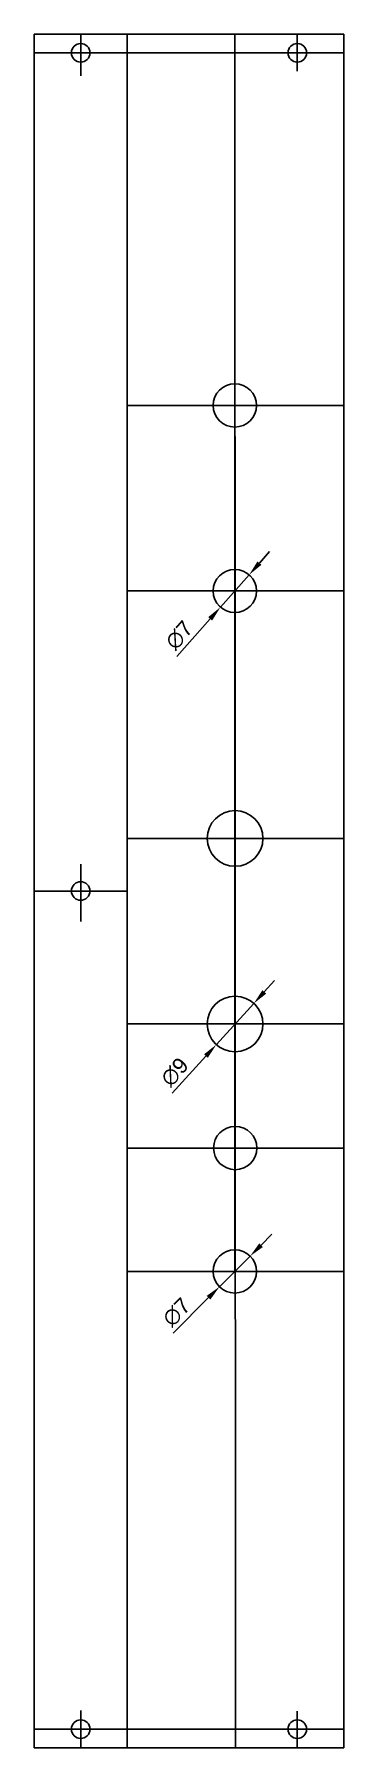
# Model space of a CAD drawing. Header units: millimetres. Extents: x 0 to 50, y 0 to 277.
import ezdxf

# ---------------------------------------------------------------- set-up
doc = ezdxf.new("R2010")
doc.units = ezdxf.units.MM
doc.styles.get("Standard").update_dxf_attribs({"font": 'arial.ttf'})
doc.dimstyles.new('ISO-25', dxfattribs={"dimtxt": 2.5, "dimasz": 2.5, "dimexe": 1.25, "dimexo": 0.625, "dimtad": 1, "dimtxsty": 'Standard', "dimcen": 2.5, "dimadec": 0, "dimazin": 0, "dimtfac": 1, "dimtmove": 0, "dimatfit": 3, "dimfxl": 1, "dimarcsym": 0})

# ---------------------------------------------------------------- blocks, each defined once
blk = doc.blocks.new('*D1')
at = {"color": 0, "lineweight": -2, "transparency": 16777216}
for p, q in [((36.64, 81.24), (38.41, 83.01)), ((34.88, 79.47), (29.93, 74.53)), ((22.42, 67.02), (28.16, 72.76))]:
    blk.add_line(p, q, dxfattribs=at)
at = {"color": 0, "transparency": 16777216}
for points in [[(36.35, 81.54), (36.94, 80.95), (34.88, 79.47)], [(27.86, 73.05), (28.45, 72.46), (29.93, 74.53)]]:
    blk.add_solid(points, dxfattribs=at)
at = {"layer": 'Defpoints', "color": 0, "transparency": 16777216}
for p in [(34.88, 79.47), (29.93, 74.53)]:
    blk.add_point(p, dxfattribs=at)
at = {"color": 0, "transparency": 16777216, "insert": (23.01, 70.4), "char_height": 2.5, "attachment_point": 5, "rotation": 45}
blk.add_mtext('∅7', dxfattribs=at)
blk = doc.blocks.new('*D2')
at = {"color": 0, "lineweight": -2, "transparency": 16777216}
for p, q in [((37.16, 122.18), (38.84, 124.03)), ((35.48, 120.33), (29.42, 113.67)), ((22.27, 105.82), (27.73, 111.82))]:
    blk.add_line(p, q, dxfattribs=at)
at = {"color": 0, "transparency": 16777216}
for points in [[(36.85, 122.46), (37.47, 121.9), (35.48, 120.33)], [(27.43, 112.1), (28.04, 111.54), (29.42, 113.67)]]:
    blk.add_solid(points, dxfattribs=at)
at = {"layer": 'Defpoints', "color": 0, "transparency": 16777216}
for p in [(35.48, 120.33), (29.42, 113.67)]:
    blk.add_point(p, dxfattribs=at)
at = {"color": 0, "transparency": 16777216, "insert": (22.7, 109.23), "char_height": 2.5, "attachment_point": 5, "rotation": 47.6881}
blk.add_mtext('∅9', dxfattribs=at)
blk = doc.blocks.new('*D3')
at = {"color": 0, "lineweight": -2, "transparency": 16777216}
for p, q in [((36.37, 191.5), (38.03, 193.37)), ((34.72, 189.62), (30.08, 184.38)), ((23.05, 176.43), (28.43, 182.5))]:
    blk.add_line(p, q, dxfattribs=at)
at = {"color": 0, "transparency": 16777216}
for points in [[(36.06, 191.77), (36.69, 191.22), (34.72, 189.62)], [(28.11, 182.78), (28.74, 182.23), (30.08, 184.38)]]:
    blk.add_solid(points, dxfattribs=at)
at = {"layer": 'Defpoints', "color": 0, "transparency": 16777216}
for p in [(34.72, 189.62), (30.08, 184.38)]:
    blk.add_point(p, dxfattribs=at)
at = {"color": 0, "transparency": 16777216, "insert": (23.44, 179.84), "char_height": 2.5, "attachment_point": 5, "rotation": 48.5186}
blk.add_mtext('∅7', dxfattribs=at)

msp = doc.modelspace()

# ---------------------------------------------------------------- linework, layer by layer
for p, q in [((0, 277), (7.5, 277)), ((7.5, 277), (7.5, 270.262)), ((32.5, 0), (32.4, 277)), ((32.4, 277), (32.4, 217)), ((32.4, 277), (32.447, 147)), ((32.4, 277), (32.4, 77)), ((50, 277), (42.5, 277)), ((42.5, 271.01), (42.5, 277)), ((15, 217), (50, 217)), ((32.4, 217), (32.4, 187)), ((15, 187), (50, 187)), ((15, 147), (50, 147)), ((32.447, 147), (32.447, 117)), ((7.5, 142.859), (7.5, 133.582)), ((0, 0), (0, 138.5)), ((0, 138.5), (15, 138.5)), ((0, 138.5), (7.5, 138.5)), ((15, 117), (50, 117)), ((32.4, 116.949), (32.474, 96.949)), ((15, 96.949), (50, 96.949)), ((15, 77), (50, 77)), ((7.5, 6.044), (7.5, 0)), ((42.5, 5.937), (42.5, 0)), ((0, 3), (7.5, 3)), ((50, 3), (42.5, 3))]:
    msp.add_line(p, q)
for points in [[(50, 0), (50, 277), (0, 277), (0, 0)], [(0, 0), (0, 277), (15, 277), (15, 0)], [(0, 277), (50, 277), (50, 274), (0, 274)], [(0, 0), (50, 0), (50, 3), (0, 3)]]:
    msp.add_lwpolyline(points, close=True)
for centre, radius in [((7.5, 274), 1.5), ((42.5, 274), 1.5), ((32.4, 217), 3.5), ((32.4, 187), 3.5), ((32.447, 147), 4.5), ((7.5, 138.5), 1.5), ((32.447, 117), 4.5), ((32.474, 96.949), 3.5), ((32.4, 77), 3.5), ((7.5, 3), 1.5), ((42.5, 3), 1.5)]:
    msp.add_circle(centre, radius)

# ---------------------------------------------------------------- dimensions: what is measured, and where the dimension line sits
for p1, p2, picture, middle in [((34.719, 189.622), (30.082, 184.378), '*D3', (23.436, 179.837)), ((35.476, 120.328), (29.418, 113.672), '*D2', (22.705, 109.226)), ((34.875, 79.475), (29.925, 74.525), '*D1', (23.013, 70.401))]:
    dim = msp.add_diameter_dim_2p(p1=p1, p2=p2, dimstyle='ISO-25')
    dim.commit()
    dim.dimension.update_dxf_attribs({"geometry": picture, "text_midpoint": middle})

doc.saveas('drawing.dxf')
